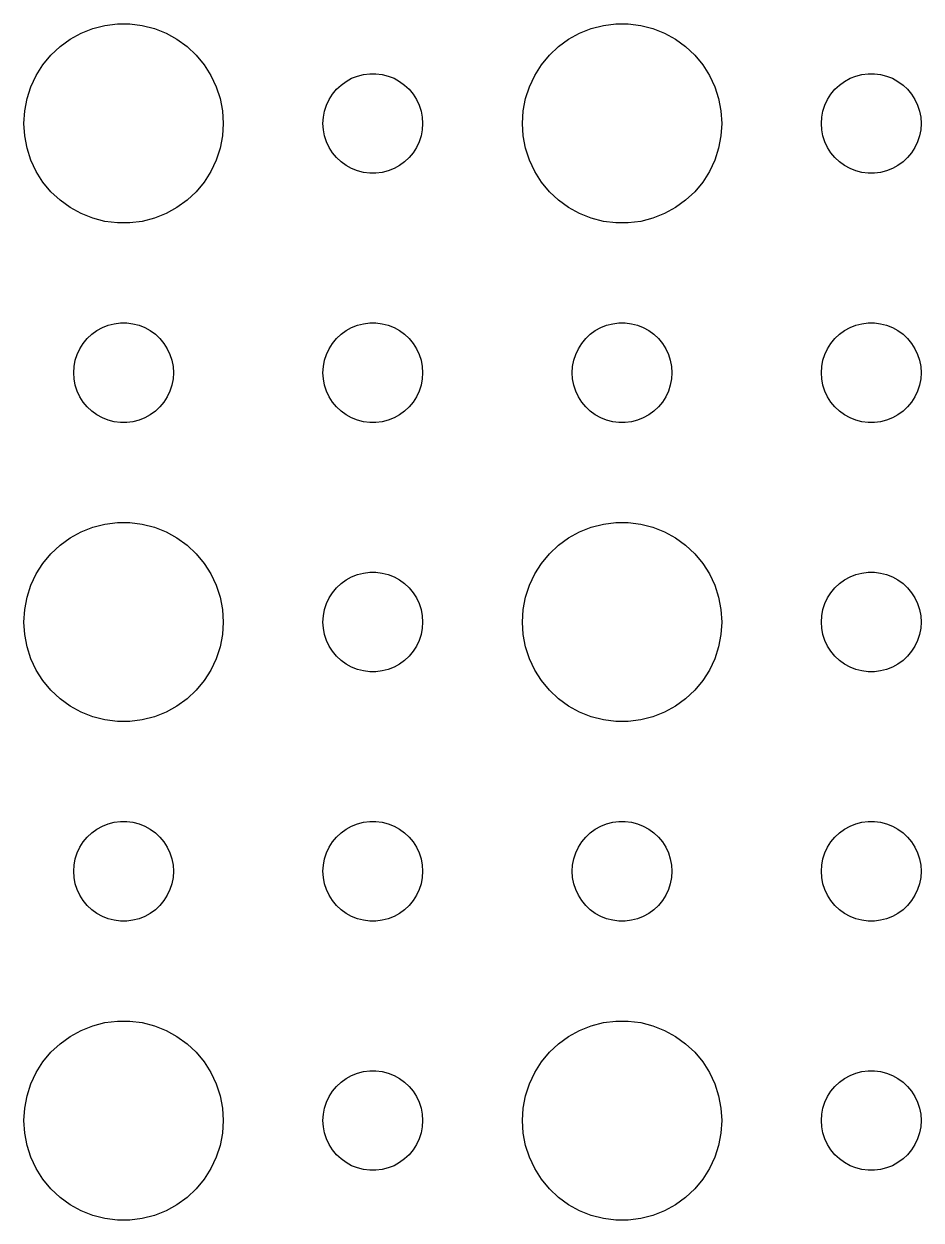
# Model space of a CAD drawing. Header units: metres. Extents: x -157 to 157, y -157 to 157.
# Drawn here: x -123 to -96, y -77.99 to -42.01 of the extents above; entities that cross this region are included whole.
import ezdxf

# ---------------------------------------------------------------- set-up
doc = ezdxf.new("R2010")
doc.units = ezdxf.units.M

msp = doc.modelspace()

# ---------------------------------------------------------------- linework, layer by layer
for p, q in [((-120.927, -42.1468), (-120.562, -42.0531)), ((-120.562, -42.0531), (-120.188, -42.0059)), ((-120.188, -42.0059), (-119.812, -42.0059)), ((-119.812, -42.0059), (-119.438, -42.0531)), ((-119.438, -42.0531), (-119.073, -42.1468)), ((-105.927, -42.1468), (-105.562, -42.0531)), ((-105.562, -42.0531), (-105.188, -42.0059)), ((-105.188, -42.0059), (-104.812, -42.0059)), ((-104.812, -42.0059), (-104.438, -42.0531)), ((-104.438, -42.0531), (-104.073, -42.1468)), ((-121.607, -42.467), (-121.277, -42.2855)), ((-121.277, -42.2855), (-120.927, -42.1468)), ((-119.073, -42.1468), (-118.723, -42.2855)), ((-118.723, -42.2855), (-118.393, -42.467)), ((-106.607, -42.467), (-106.277, -42.2855)), ((-106.277, -42.2855), (-105.927, -42.1468)), ((-104.073, -42.1468), (-103.723, -42.2855)), ((-103.723, -42.2855), (-103.393, -42.467)), ((-122.187, -42.9464), (-121.912, -42.6885)), ((-121.912, -42.6885), (-121.607, -42.467)), ((-118.393, -42.467), (-118.088, -42.6885)), ((-118.088, -42.6885), (-117.813, -42.9464)), ((-107.187, -42.9464), (-106.912, -42.6885)), ((-106.912, -42.6885), (-106.607, -42.467)), ((-103.393, -42.467), (-103.088, -42.6885)), ((-103.088, -42.6885), (-102.813, -42.9464)), ((-122.427, -43.2366), (-122.187, -42.9464)), ((-117.813, -42.9464), (-117.573, -43.2366)), ((-107.427, -43.2366), (-107.187, -42.9464)), ((-102.813, -42.9464), (-102.573, -43.2366)), ((-122.629, -43.5547), (-122.427, -43.2366)), ((-117.573, -43.2366), (-117.371, -43.5547)), ((-112.964, -43.5734), (-112.781, -43.5266)), ((-112.781, -43.5266), (-112.594, -43.503)), ((-112.594, -43.503), (-112.406, -43.503)), ((-112.406, -43.503), (-112.219, -43.5266)), ((-112.219, -43.5266), (-112.036, -43.5734)), ((-107.629, -43.5547), (-107.427, -43.2366)), ((-102.573, -43.2366), (-102.371, -43.5547)), ((-97.9635, -43.5734), (-97.7811, -43.5266)), ((-97.7811, -43.5266), (-97.5942, -43.503)), ((-97.5942, -43.503), (-97.4058, -43.503)), ((-97.4058, -43.503), (-97.2189, -43.5266)), ((-97.2189, -43.5266), (-97.0365, -43.5734)), ((-122.906, -44.2539), (-122.789, -43.8956)), ((-122.789, -43.8956), (-122.629, -43.5547)), ((-117.371, -43.5547), (-117.211, -43.8956)), ((-117.211, -43.8956), (-117.094, -44.2539)), ((-113.593, -43.9732), (-113.456, -43.8442)), ((-113.456, -43.8442), (-113.304, -43.7335)), ((-113.304, -43.7335), (-113.139, -43.6428)), ((-113.139, -43.6428), (-112.964, -43.5734)), ((-112.036, -43.5734), (-111.861, -43.6428)), ((-111.861, -43.6428), (-111.696, -43.7335)), ((-111.696, -43.7335), (-111.544, -43.8442)), ((-111.544, -43.8442), (-111.407, -43.9732)), ((-107.906, -44.2539), (-107.789, -43.8956)), ((-107.789, -43.8956), (-107.629, -43.5547)), ((-102.371, -43.5547), (-102.211, -43.8956)), ((-102.211, -43.8956), (-102.094, -44.2539)), ((-98.5934, -43.9732), (-98.4561, -43.8442)), ((-98.4561, -43.8442), (-98.3037, -43.7335)), ((-98.3037, -43.7335), (-98.1387, -43.6428)), ((-98.1387, -43.6428), (-97.9635, -43.5734)), ((-97.0365, -43.5734), (-96.8613, -43.6428)), ((-96.8613, -43.6428), (-96.6963, -43.7335)), ((-96.6963, -43.7335), (-96.5439, -43.8442)), ((-96.5439, -43.8442), (-96.4065, -43.9732)), ((-122.976, -44.624), (-122.906, -44.2539)), ((-117.094, -44.2539), (-117.024, -44.624)), ((-113.814, -44.2774), (-113.714, -44.1183)), ((-113.714, -44.1183), (-113.593, -43.9732)), ((-111.407, -43.9732), (-111.286, -44.1183)), ((-111.286, -44.1183), (-111.186, -44.2774)), ((-107.976, -44.624), (-107.906, -44.2539)), ((-102.094, -44.2539), (-102.024, -44.624)), ((-98.8145, -44.2774), (-98.7135, -44.1183)), ((-98.7135, -44.1183), (-98.5934, -43.9732)), ((-96.4065, -43.9732), (-96.2865, -44.1183)), ((-96.2865, -44.1183), (-96.1855, -44.2774)), ((-123, -45), (-122.976, -44.624)), ((-117.024, -44.624), (-117, -45)), ((-113.953, -44.627), (-113.895, -44.4478)), ((-113.895, -44.4478), (-113.814, -44.2774)), ((-111.186, -44.2774), (-111.105, -44.4478)), ((-111.105, -44.4478), (-111.047, -44.627)), ((-108, -45), (-107.976, -44.624)), ((-102.024, -44.624), (-102, -45)), ((-98.9529, -44.627), (-98.8947, -44.4478)), ((-98.8947, -44.4478), (-98.8145, -44.2774)), ((-96.1855, -44.2774), (-96.1053, -44.4478)), ((-96.1053, -44.4478), (-96.0471, -44.627)), ((-114, -45), (-113.988, -44.812)), ((-113.988, -44.812), (-113.953, -44.627)), ((-111.047, -44.627), (-111.012, -44.812)), ((-111.012, -44.812), (-111, -45)), ((-99, -45), (-98.9882, -44.812)), ((-98.9882, -44.812), (-98.9529, -44.627)), ((-96.0471, -44.627), (-96.0118, -44.812)), ((-96.0118, -44.812), (-96, -45)), ((-122.976, -45.376), (-123, -45)), ((-117, -45), (-117.024, -45.376)), ((-113.988, -45.188), (-114, -45)), ((-113.953, -45.373), (-113.988, -45.188)), ((-111.012, -45.188), (-111.047, -45.373)), ((-111, -45), (-111.012, -45.188)), ((-107.976, -45.376), (-108, -45)), ((-102, -45), (-102.024, -45.376)), ((-98.9882, -45.188), (-99, -45)), ((-98.9529, -45.373), (-98.9882, -45.188)), ((-96.0118, -45.188), (-96.0471, -45.373)), ((-96, -45), (-96.0118, -45.188)), ((-122.906, -45.7461), (-122.976, -45.376)), ((-117.024, -45.376), (-117.094, -45.7461)), ((-113.895, -45.5522), (-113.953, -45.373)), ((-113.814, -45.7226), (-113.895, -45.5522)), ((-111.105, -45.5522), (-111.186, -45.7226)), ((-111.047, -45.373), (-111.105, -45.5522)), ((-107.906, -45.7461), (-107.976, -45.376)), ((-102.024, -45.376), (-102.094, -45.7461)), ((-98.8947, -45.5522), (-98.9529, -45.373)), ((-98.8145, -45.7226), (-98.8947, -45.5522)), ((-96.1053, -45.5522), (-96.1855, -45.7226)), ((-96.0471, -45.373), (-96.1053, -45.5522)), ((-122.789, -46.1044), (-122.906, -45.7461)), ((-117.094, -45.7461), (-117.211, -46.1044)), ((-113.714, -45.8817), (-113.814, -45.7226)), ((-113.593, -46.0268), (-113.714, -45.8817)), ((-113.456, -46.1558), (-113.593, -46.0268)), ((-111.407, -46.0268), (-111.544, -46.1558)), ((-111.286, -45.8817), (-111.407, -46.0268)), ((-111.186, -45.7226), (-111.286, -45.8817)), ((-107.789, -46.1044), (-107.906, -45.7461)), ((-102.094, -45.7461), (-102.211, -46.1044)), ((-98.7135, -45.8817), (-98.8145, -45.7226)), ((-98.5934, -46.0268), (-98.7135, -45.8817)), ((-98.4561, -46.1558), (-98.5934, -46.0268)), ((-96.4065, -46.0268), (-96.5439, -46.1558)), ((-96.2865, -45.8817), (-96.4065, -46.0268)), ((-96.1855, -45.7226), (-96.2865, -45.8817)), ((-122.629, -46.4453), (-122.789, -46.1044)), ((-117.211, -46.1044), (-117.371, -46.4453)), ((-113.304, -46.2665), (-113.456, -46.1558)), ((-113.139, -46.3572), (-113.304, -46.2665)), ((-112.964, -46.4266), (-113.139, -46.3572)), ((-111.861, -46.3572), (-112.036, -46.4266)), ((-111.696, -46.2665), (-111.861, -46.3572)), ((-111.544, -46.1558), (-111.696, -46.2665)), ((-107.629, -46.4453), (-107.789, -46.1044)), ((-102.211, -46.1044), (-102.371, -46.4453)), ((-98.3037, -46.2665), (-98.4561, -46.1558)), ((-98.1387, -46.3572), (-98.3037, -46.2665)), ((-97.9635, -46.4266), (-98.1387, -46.3572)), ((-96.8613, -46.3572), (-97.0365, -46.4266)), ((-96.6963, -46.2665), (-96.8613, -46.3572)), ((-96.5439, -46.1558), (-96.6963, -46.2665)), ((-122.427, -46.7634), (-122.629, -46.4453)), ((-122.187, -47.0536), (-122.427, -46.7634)), ((-117.573, -46.7634), (-117.813, -47.0536)), ((-117.371, -46.4453), (-117.573, -46.7634)), ((-112.781, -46.4734), (-112.964, -46.4266)), ((-112.594, -46.497), (-112.781, -46.4734)), ((-112.406, -46.497), (-112.594, -46.497)), ((-112.219, -46.4734), (-112.406, -46.497)), ((-112.036, -46.4266), (-112.219, -46.4734)), ((-107.427, -46.7634), (-107.629, -46.4453)), ((-107.187, -47.0536), (-107.427, -46.7634)), ((-102.573, -46.7634), (-102.813, -47.0536)), ((-102.371, -46.4453), (-102.573, -46.7634)), ((-97.7811, -46.4734), (-97.9635, -46.4266)), ((-97.5942, -46.497), (-97.7811, -46.4734)), ((-97.4058, -46.497), (-97.5942, -46.497)), ((-97.2189, -46.4734), (-97.4058, -46.497)), ((-97.0365, -46.4266), (-97.2189, -46.4734)), ((-121.912, -47.3115), (-122.187, -47.0536)), ((-117.813, -47.0536), (-118.088, -47.3115)), ((-106.912, -47.3115), (-107.187, -47.0536)), ((-102.813, -47.0536), (-103.088, -47.3115)), ((-121.607, -47.533), (-121.912, -47.3115)), ((-118.088, -47.3115), (-118.393, -47.533)), ((-106.607, -47.533), (-106.912, -47.3115)), ((-103.088, -47.3115), (-103.393, -47.533)), ((-121.277, -47.7145), (-121.607, -47.533)), ((-120.927, -47.8532), (-121.277, -47.7145)), ((-120.562, -47.9469), (-120.927, -47.8532)), ((-119.073, -47.8532), (-119.438, -47.9469)), ((-118.723, -47.7145), (-119.073, -47.8532)), ((-118.393, -47.533), (-118.723, -47.7145)), ((-106.277, -47.7145), (-106.607, -47.533)), ((-105.927, -47.8532), (-106.277, -47.7145)), ((-105.562, -47.9469), (-105.927, -47.8532)), ((-104.073, -47.8532), (-104.438, -47.9469)), ((-103.723, -47.7145), (-104.073, -47.8532)), ((-103.393, -47.533), (-103.723, -47.7145)), ((-120.188, -47.9941), (-120.562, -47.9469)), ((-119.812, -47.9941), (-120.188, -47.9941)), ((-119.438, -47.9469), (-119.812, -47.9941)), ((-105.188, -47.9941), (-105.562, -47.9469)), ((-104.812, -47.9941), (-105.188, -47.9941)), ((-104.438, -47.9469), (-104.812, -47.9941)), ((-120.639, -51.1428), (-120.464, -51.0734)), ((-120.464, -51.0734), (-120.281, -51.0266)), ((-120.281, -51.0266), (-120.094, -51.003)), ((-120.094, -51.003), (-119.906, -51.003)), ((-119.906, -51.003), (-119.719, -51.0266)), ((-119.719, -51.0266), (-119.536, -51.0734)), ((-119.536, -51.0734), (-119.361, -51.1428)), ((-113.139, -51.1428), (-112.964, -51.0734)), ((-112.964, -51.0734), (-112.781, -51.0266)), ((-112.781, -51.0266), (-112.594, -51.003)), ((-112.594, -51.003), (-112.406, -51.003)), ((-112.406, -51.003), (-112.219, -51.0266)), ((-112.219, -51.0266), (-112.036, -51.0734)), ((-112.036, -51.0734), (-111.861, -51.1428)), ((-105.639, -51.1428), (-105.464, -51.0734)), ((-105.464, -51.0734), (-105.281, -51.0266)), ((-105.281, -51.0266), (-105.094, -51.003)), ((-105.094, -51.003), (-104.906, -51.003)), ((-104.906, -51.003), (-104.719, -51.0266)), ((-104.719, -51.0266), (-104.536, -51.0734)), ((-104.536, -51.0734), (-104.361, -51.1428)), ((-98.1387, -51.1428), (-97.9635, -51.0734)), ((-97.9635, -51.0734), (-97.7811, -51.0266)), ((-97.7811, -51.0266), (-97.5942, -51.003)), ((-97.5942, -51.003), (-97.4058, -51.003)), ((-97.4058, -51.003), (-97.2189, -51.0266)), ((-97.2189, -51.0266), (-97.0365, -51.0734)), ((-97.0365, -51.0734), (-96.8613, -51.1428)), ((-121.093, -51.4732), (-120.956, -51.3442)), ((-120.956, -51.3442), (-120.804, -51.2335)), ((-120.804, -51.2335), (-120.639, -51.1428)), ((-119.361, -51.1428), (-119.196, -51.2335)), ((-119.196, -51.2335), (-119.044, -51.3442)), ((-119.044, -51.3442), (-118.907, -51.4732)), ((-113.593, -51.4732), (-113.456, -51.3442)), ((-113.456, -51.3442), (-113.304, -51.2335)), ((-113.304, -51.2335), (-113.139, -51.1428)), ((-111.861, -51.1428), (-111.696, -51.2335)), ((-111.696, -51.2335), (-111.544, -51.3442)), ((-111.544, -51.3442), (-111.407, -51.4732)), ((-106.093, -51.4732), (-105.956, -51.3442)), ((-105.956, -51.3442), (-105.804, -51.2335)), ((-105.804, -51.2335), (-105.639, -51.1428)), ((-104.361, -51.1428), (-104.196, -51.2335)), ((-104.196, -51.2335), (-104.044, -51.3442)), ((-104.044, -51.3442), (-103.907, -51.4732)), ((-98.5934, -51.4732), (-98.4561, -51.3442)), ((-98.4561, -51.3442), (-98.3037, -51.2335)), ((-98.3037, -51.2335), (-98.1387, -51.1428)), ((-96.8613, -51.1428), (-96.6963, -51.2335)), ((-96.6963, -51.2335), (-96.5439, -51.3442)), ((-96.5439, -51.3442), (-96.4065, -51.4732)), ((-121.395, -51.9478), (-121.314, -51.7774)), ((-121.314, -51.7774), (-121.214, -51.6183)), ((-121.214, -51.6183), (-121.093, -51.4732)), ((-118.907, -51.4732), (-118.786, -51.6183)), ((-118.786, -51.6183), (-118.686, -51.7774)), ((-118.686, -51.7774), (-118.605, -51.9478)), ((-113.895, -51.9478), (-113.814, -51.7774)), ((-113.814, -51.7774), (-113.714, -51.6183)), ((-113.714, -51.6183), (-113.593, -51.4732)), ((-111.407, -51.4732), (-111.286, -51.6183)), ((-111.286, -51.6183), (-111.186, -51.7774)), ((-111.186, -51.7774), (-111.105, -51.9478)), ((-106.395, -51.9478), (-106.314, -51.7774)), ((-106.314, -51.7774), (-106.214, -51.6183)), ((-106.214, -51.6183), (-106.093, -51.4732)), ((-103.907, -51.4732), (-103.786, -51.6183)), ((-103.786, -51.6183), (-103.686, -51.7774)), ((-103.686, -51.7774), (-103.605, -51.9478)), ((-98.8947, -51.9478), (-98.8145, -51.7774)), ((-98.8145, -51.7774), (-98.7135, -51.6183)), ((-98.7135, -51.6183), (-98.5934, -51.4732)), ((-96.4065, -51.4732), (-96.2865, -51.6183)), ((-96.2865, -51.6183), (-96.1855, -51.7774)), ((-96.1855, -51.7774), (-96.1053, -51.9478)), ((-121.488, -52.312), (-121.453, -52.127)), ((-121.453, -52.127), (-121.395, -51.9478)), ((-118.605, -51.9478), (-118.547, -52.127)), ((-118.547, -52.127), (-118.512, -52.312)), ((-113.988, -52.312), (-113.953, -52.127)), ((-113.953, -52.127), (-113.895, -51.9478)), ((-111.105, -51.9478), (-111.047, -52.127)), ((-111.047, -52.127), (-111.012, -52.312)), ((-106.488, -52.312), (-106.453, -52.127)), ((-106.453, -52.127), (-106.395, -51.9478)), ((-103.605, -51.9478), (-103.547, -52.127)), ((-103.547, -52.127), (-103.512, -52.312)), ((-98.9882, -52.312), (-98.9529, -52.127)), ((-98.9529, -52.127), (-98.8947, -51.9478)), ((-96.1053, -51.9478), (-96.0471, -52.127)), ((-96.0471, -52.127), (-96.0118, -52.312)), ((-121.5, -52.5), (-121.488, -52.312)), ((-121.488, -52.688), (-121.5, -52.5)), ((-118.512, -52.312), (-118.5, -52.5)), ((-118.5, -52.5), (-118.512, -52.688)), ((-114, -52.5), (-113.988, -52.312)), ((-113.988, -52.688), (-114, -52.5)), ((-111.012, -52.312), (-111, -52.5)), ((-111, -52.5), (-111.012, -52.688)), ((-106.5, -52.5), (-106.488, -52.312)), ((-106.488, -52.688), (-106.5, -52.5)), ((-103.512, -52.312), (-103.5, -52.5)), ((-103.5, -52.5), (-103.512, -52.688)), ((-99, -52.5), (-98.9882, -52.312)), ((-98.9882, -52.688), (-99, -52.5)), ((-96.0118, -52.312), (-96, -52.5)), ((-96, -52.5), (-96.0118, -52.688)), ((-121.453, -52.873), (-121.488, -52.688)), ((-121.395, -53.0522), (-121.453, -52.873)), ((-118.547, -52.873), (-118.605, -53.0522)), ((-118.512, -52.688), (-118.547, -52.873)), ((-113.953, -52.873), (-113.988, -52.688)), ((-113.895, -53.0522), (-113.953, -52.873)), ((-111.047, -52.873), (-111.105, -53.0522)), ((-111.012, -52.688), (-111.047, -52.873)), ((-106.453, -52.873), (-106.488, -52.688)), ((-106.395, -53.0522), (-106.453, -52.873)), ((-103.547, -52.873), (-103.605, -53.0522)), ((-103.512, -52.688), (-103.547, -52.873)), ((-98.9529, -52.873), (-98.9882, -52.688)), ((-98.8947, -53.0522), (-98.9529, -52.873)), ((-96.0471, -52.873), (-96.1053, -53.0522)), ((-96.0118, -52.688), (-96.0471, -52.873)), ((-121.314, -53.2226), (-121.395, -53.0522)), ((-121.214, -53.3817), (-121.314, -53.2226)), ((-118.686, -53.2226), (-118.786, -53.3817)), ((-118.605, -53.0522), (-118.686, -53.2226)), ((-113.814, -53.2226), (-113.895, -53.0522)), ((-113.714, -53.3817), (-113.814, -53.2226)), ((-111.186, -53.2226), (-111.286, -53.3817)), ((-111.105, -53.0522), (-111.186, -53.2226)), ((-106.314, -53.2226), (-106.395, -53.0522)), ((-106.214, -53.3817), (-106.314, -53.2226)), ((-103.686, -53.2226), (-103.786, -53.3817)), ((-103.605, -53.0522), (-103.686, -53.2226)), ((-98.8145, -53.2226), (-98.8947, -53.0522)), ((-98.7135, -53.3817), (-98.8145, -53.2226)), ((-96.1855, -53.2226), (-96.2865, -53.3817)), ((-96.1053, -53.0522), (-96.1855, -53.2226)), ((-121.093, -53.5268), (-121.214, -53.3817)), ((-120.956, -53.6558), (-121.093, -53.5268)), ((-118.907, -53.5268), (-119.044, -53.6558)), ((-118.786, -53.3817), (-118.907, -53.5268)), ((-113.593, -53.5268), (-113.714, -53.3817)), ((-113.456, -53.6558), (-113.593, -53.5268)), ((-111.407, -53.5268), (-111.544, -53.6558)), ((-111.286, -53.3817), (-111.407, -53.5268)), ((-106.093, -53.5268), (-106.214, -53.3817)), ((-105.956, -53.6558), (-106.093, -53.5268)), ((-103.907, -53.5268), (-104.044, -53.6558)), ((-103.786, -53.3817), (-103.907, -53.5268)), ((-98.5934, -53.5268), (-98.7135, -53.3817)), ((-98.4561, -53.6558), (-98.5934, -53.5268)), ((-96.4065, -53.5268), (-96.5439, -53.6558)), ((-96.2865, -53.3817), (-96.4065, -53.5268)), ((-120.804, -53.7665), (-120.956, -53.6558)), ((-120.639, -53.8572), (-120.804, -53.7665)), ((-120.464, -53.9266), (-120.639, -53.8572)), ((-120.281, -53.9734), (-120.464, -53.9266)), ((-120.094, -53.997), (-120.281, -53.9734)), ((-119.719, -53.9734), (-119.906, -53.997)), ((-119.536, -53.9266), (-119.719, -53.9734)), ((-119.361, -53.8572), (-119.536, -53.9266)), ((-119.196, -53.7665), (-119.361, -53.8572)), ((-119.044, -53.6558), (-119.196, -53.7665)), ((-113.304, -53.7665), (-113.456, -53.6558)), ((-113.139, -53.8572), (-113.304, -53.7665)), ((-112.964, -53.9266), (-113.139, -53.8572)), ((-112.781, -53.9734), (-112.964, -53.9266)), ((-112.594, -53.997), (-112.781, -53.9734)), ((-112.219, -53.9734), (-112.406, -53.997)), ((-112.036, -53.9266), (-112.219, -53.9734)), ((-111.861, -53.8572), (-112.036, -53.9266)), ((-111.696, -53.7665), (-111.861, -53.8572)), ((-111.544, -53.6558), (-111.696, -53.7665)), ((-105.804, -53.7665), (-105.956, -53.6558)), ((-105.639, -53.8572), (-105.804, -53.7665)), ((-105.464, -53.9266), (-105.639, -53.8572)), ((-105.281, -53.9734), (-105.464, -53.9266)), ((-105.094, -53.997), (-105.281, -53.9734)), ((-104.719, -53.9734), (-104.906, -53.997)), ((-104.536, -53.9266), (-104.719, -53.9734)), ((-104.361, -53.8572), (-104.536, -53.9266)), ((-104.196, -53.7665), (-104.361, -53.8572)), ((-104.044, -53.6558), (-104.196, -53.7665)), ((-98.3037, -53.7665), (-98.4561, -53.6558)), ((-98.1387, -53.8572), (-98.3037, -53.7665)), ((-97.9635, -53.9266), (-98.1387, -53.8572)), ((-97.7811, -53.9734), (-97.9635, -53.9266)), ((-97.5942, -53.997), (-97.7811, -53.9734)), ((-97.2189, -53.9734), (-97.4058, -53.997)), ((-97.0365, -53.9266), (-97.2189, -53.9734)), ((-96.8613, -53.8572), (-97.0365, -53.9266)), ((-96.6963, -53.7665), (-96.8613, -53.8572)), ((-96.5439, -53.6558), (-96.6963, -53.7665)), ((-119.906, -53.997), (-120.094, -53.997)), ((-112.406, -53.997), (-112.594, -53.997)), ((-104.906, -53.997), (-105.094, -53.997)), ((-97.4058, -53.997), (-97.5942, -53.997)), ((-121.277, -57.2855), (-120.927, -57.1468)), ((-120.927, -57.1468), (-120.562, -57.0531)), ((-120.562, -57.0531), (-120.188, -57.0059)), ((-120.188, -57.0059), (-119.812, -57.0059)), ((-119.812, -57.0059), (-119.438, -57.0531)), ((-119.438, -57.0531), (-119.073, -57.1468)), ((-119.073, -57.1468), (-118.723, -57.2855)), ((-106.277, -57.2855), (-105.927, -57.1468)), ((-105.927, -57.1468), (-105.562, -57.0531)), ((-105.562, -57.0531), (-105.188, -57.0059)), ((-105.188, -57.0059), (-104.812, -57.0059)), ((-104.812, -57.0059), (-104.438, -57.0531)), ((-104.438, -57.0531), (-104.073, -57.1468)), ((-104.073, -57.1468), (-103.723, -57.2855)), ((-121.912, -57.6885), (-121.607, -57.467)), ((-121.607, -57.467), (-121.277, -57.2855)), ((-118.723, -57.2855), (-118.393, -57.467)), ((-118.393, -57.467), (-118.088, -57.6885)), ((-106.912, -57.6885), (-106.607, -57.467)), ((-106.607, -57.467), (-106.277, -57.2855)), ((-103.723, -57.2855), (-103.393, -57.467)), ((-103.393, -57.467), (-103.088, -57.6885)), ((-122.187, -57.9464), (-121.912, -57.6885)), ((-118.088, -57.6885), (-117.813, -57.9464)), ((-107.187, -57.9464), (-106.912, -57.6885)), ((-103.088, -57.6885), (-102.813, -57.9464)), ((-122.629, -58.5547), (-122.427, -58.2366)), ((-122.427, -58.2366), (-122.187, -57.9464)), ((-117.813, -57.9464), (-117.573, -58.2366)), ((-117.573, -58.2366), (-117.371, -58.5547)), ((-107.629, -58.5547), (-107.427, -58.2366)), ((-107.427, -58.2366), (-107.187, -57.9464)), ((-102.813, -57.9464), (-102.573, -58.2366)), ((-102.573, -58.2366), (-102.371, -58.5547)), ((-122.789, -58.8956), (-122.629, -58.5547)), ((-117.371, -58.5547), (-117.211, -58.8956)), ((-113.304, -58.7335), (-113.139, -58.6428)), ((-113.139, -58.6428), (-112.964, -58.5734)), ((-112.964, -58.5734), (-112.781, -58.5266)), ((-112.781, -58.5266), (-112.594, -58.503)), ((-112.594, -58.503), (-112.406, -58.503)), ((-112.406, -58.503), (-112.219, -58.5266)), ((-112.219, -58.5266), (-112.036, -58.5734)), ((-112.036, -58.5734), (-111.861, -58.6428)), ((-111.861, -58.6428), (-111.696, -58.7335)), ((-107.789, -58.8956), (-107.629, -58.5547)), ((-102.371, -58.5547), (-102.211, -58.8956)), ((-98.3037, -58.7335), (-98.1387, -58.6428)), ((-98.1387, -58.6428), (-97.9635, -58.5734)), ((-97.9635, -58.5734), (-97.7811, -58.5266)), ((-97.7811, -58.5266), (-97.5942, -58.503)), ((-97.5942, -58.503), (-97.4058, -58.503)), ((-97.4058, -58.503), (-97.2189, -58.5266)), ((-97.2189, -58.5266), (-97.0365, -58.5734)), ((-97.0365, -58.5734), (-96.8613, -58.6428)), ((-96.8613, -58.6428), (-96.6963, -58.7335)), ((-122.906, -59.2539), (-122.789, -58.8956)), ((-117.211, -58.8956), (-117.094, -59.2539)), ((-113.714, -59.1183), (-113.593, -58.9732)), ((-113.593, -58.9732), (-113.456, -58.8442)), ((-113.456, -58.8442), (-113.304, -58.7335)), ((-111.696, -58.7335), (-111.544, -58.8442)), ((-111.544, -58.8442), (-111.407, -58.9732)), ((-111.407, -58.9732), (-111.286, -59.1183)), ((-107.906, -59.2539), (-107.789, -58.8956)), ((-102.211, -58.8956), (-102.094, -59.2539)), ((-98.7135, -59.1183), (-98.5934, -58.9732)), ((-98.5934, -58.9732), (-98.4561, -58.8442)), ((-98.4561, -58.8442), (-98.3037, -58.7335)), ((-96.6963, -58.7335), (-96.5439, -58.8442)), ((-96.5439, -58.8442), (-96.4065, -58.9732)), ((-96.4065, -58.9732), (-96.2865, -59.1183)), ((-122.976, -59.624), (-122.906, -59.2539)), ((-117.094, -59.2539), (-117.024, -59.624)), ((-113.895, -59.4478), (-113.814, -59.2774)), ((-113.814, -59.2774), (-113.714, -59.1183)), ((-111.286, -59.1183), (-111.186, -59.2774)), ((-111.186, -59.2774), (-111.105, -59.4478)), ((-107.976, -59.624), (-107.906, -59.2539)), ((-102.094, -59.2539), (-102.024, -59.624)), ((-98.8947, -59.4478), (-98.8145, -59.2774)), ((-98.8145, -59.2774), (-98.7135, -59.1183)), ((-96.2865, -59.1183), (-96.1855, -59.2774)), ((-96.1855, -59.2774), (-96.1053, -59.4478)), ((-123, -60), (-122.976, -59.624)), ((-117.024, -59.624), (-117, -60)), ((-113.988, -59.812), (-113.953, -59.627)), ((-113.953, -59.627), (-113.895, -59.4478)), ((-111.105, -59.4478), (-111.047, -59.627)), ((-111.047, -59.627), (-111.012, -59.812)), ((-108, -60), (-107.976, -59.624)), ((-102.024, -59.624), (-102, -60)), ((-98.9882, -59.812), (-98.9529, -59.627)), ((-98.9529, -59.627), (-98.8947, -59.4478)), ((-96.1053, -59.4478), (-96.0471, -59.627)), ((-96.0471, -59.627), (-96.0118, -59.812)), ((-122.976, -60.376), (-123, -60)), ((-117, -60), (-117.024, -60.376)), ((-114, -60), (-113.988, -59.812)), ((-113.988, -60.188), (-114, -60)), ((-111.012, -59.812), (-111, -60)), ((-111, -60), (-111.012, -60.188)), ((-107.976, -60.376), (-108, -60)), ((-102, -60), (-102.024, -60.376)), ((-99, -60), (-98.9882, -59.812)), ((-98.9882, -60.188), (-99, -60)), ((-96.0118, -59.812), (-96, -60)), ((-96, -60), (-96.0118, -60.188)), ((-122.906, -60.7461), (-122.976, -60.376)), ((-117.024, -60.376), (-117.094, -60.7461)), ((-113.953, -60.373), (-113.988, -60.188)), ((-113.895, -60.5522), (-113.953, -60.373)), ((-111.047, -60.373), (-111.105, -60.5522)), ((-111.012, -60.188), (-111.047, -60.373)), ((-107.906, -60.7461), (-107.976, -60.376)), ((-102.024, -60.376), (-102.094, -60.7461)), ((-98.9529, -60.373), (-98.9882, -60.188)), ((-98.8947, -60.5522), (-98.9529, -60.373)), ((-96.0471, -60.373), (-96.1053, -60.5522)), ((-96.0118, -60.188), (-96.0471, -60.373)), ((-122.789, -61.1044), (-122.906, -60.7461)), ((-117.094, -60.7461), (-117.211, -61.1044)), ((-113.814, -60.7226), (-113.895, -60.5522)), ((-113.714, -60.8817), (-113.814, -60.7226)), ((-111.186, -60.7226), (-111.286, -60.8817)), ((-111.105, -60.5522), (-111.186, -60.7226)), ((-107.789, -61.1044), (-107.906, -60.7461)), ((-102.094, -60.7461), (-102.211, -61.1044)), ((-98.8145, -60.7226), (-98.8947, -60.5522)), ((-98.7135, -60.8817), (-98.8145, -60.7226)), ((-96.1855, -60.7226), (-96.2865, -60.8817)), ((-96.1053, -60.5522), (-96.1855, -60.7226)), ((-122.629, -61.4453), (-122.789, -61.1044)), ((-117.211, -61.1044), (-117.371, -61.4453)), ((-113.593, -61.0268), (-113.714, -60.8817)), ((-113.456, -61.1558), (-113.593, -61.0268)), ((-113.304, -61.2665), (-113.456, -61.1558)), ((-111.544, -61.1558), (-111.696, -61.2665)), ((-111.407, -61.0268), (-111.544, -61.1558)), ((-111.286, -60.8817), (-111.407, -61.0268)), ((-107.629, -61.4453), (-107.789, -61.1044)), ((-102.211, -61.1044), (-102.371, -61.4453)), ((-98.5934, -61.0268), (-98.7135, -60.8817)), ((-98.4561, -61.1558), (-98.5934, -61.0268)), ((-98.3037, -61.2665), (-98.4561, -61.1558)), ((-96.5439, -61.1558), (-96.6963, -61.2665)), ((-96.4065, -61.0268), (-96.5439, -61.1558)), ((-96.2865, -60.8817), (-96.4065, -61.0268)), ((-122.427, -61.7634), (-122.629, -61.4453)), ((-117.371, -61.4453), (-117.573, -61.7634)), ((-113.139, -61.3572), (-113.304, -61.2665)), ((-112.964, -61.4266), (-113.139, -61.3572)), ((-112.781, -61.4734), (-112.964, -61.4266)), ((-112.594, -61.497), (-112.781, -61.4734)), ((-112.406, -61.497), (-112.594, -61.497)), ((-112.219, -61.4734), (-112.406, -61.497)), ((-112.036, -61.4266), (-112.219, -61.4734)), ((-111.861, -61.3572), (-112.036, -61.4266)), ((-111.696, -61.2665), (-111.861, -61.3572)), ((-107.427, -61.7634), (-107.629, -61.4453)), ((-102.371, -61.4453), (-102.573, -61.7634)), ((-98.1387, -61.3572), (-98.3037, -61.2665)), ((-97.9635, -61.4266), (-98.1387, -61.3572)), ((-97.7811, -61.4734), (-97.9635, -61.4266)), ((-97.5942, -61.497), (-97.7811, -61.4734)), ((-97.4058, -61.497), (-97.5942, -61.497)), ((-97.2189, -61.4734), (-97.4058, -61.497)), ((-97.0365, -61.4266), (-97.2189, -61.4734)), ((-96.8613, -61.3572), (-97.0365, -61.4266)), ((-96.6963, -61.2665), (-96.8613, -61.3572)), ((-122.187, -62.0536), (-122.427, -61.7634)), ((-117.573, -61.7634), (-117.813, -62.0536)), ((-107.187, -62.0536), (-107.427, -61.7634)), ((-102.573, -61.7634), (-102.813, -62.0536)), ((-121.912, -62.3115), (-122.187, -62.0536)), ((-117.813, -62.0536), (-118.088, -62.3115)), ((-106.912, -62.3115), (-107.187, -62.0536)), ((-102.813, -62.0536), (-103.088, -62.3115)), ((-121.607, -62.533), (-121.912, -62.3115)), ((-121.277, -62.7145), (-121.607, -62.533)), ((-118.393, -62.533), (-118.723, -62.7145)), ((-118.088, -62.3115), (-118.393, -62.533)), ((-106.607, -62.533), (-106.912, -62.3115)), ((-106.277, -62.7145), (-106.607, -62.533)), ((-103.393, -62.533), (-103.723, -62.7145)), ((-103.088, -62.3115), (-103.393, -62.533)), ((-120.927, -62.8532), (-121.277, -62.7145)), ((-120.562, -62.9469), (-120.927, -62.8532)), ((-120.188, -62.9941), (-120.562, -62.9469)), ((-119.438, -62.9469), (-119.812, -62.9941)), ((-119.073, -62.8532), (-119.438, -62.9469)), ((-118.723, -62.7145), (-119.073, -62.8532)), ((-105.927, -62.8532), (-106.277, -62.7145)), ((-105.562, -62.9469), (-105.927, -62.8532)), ((-105.188, -62.9941), (-105.562, -62.9469)), ((-104.438, -62.9469), (-104.812, -62.9941)), ((-104.073, -62.8532), (-104.438, -62.9469)), ((-103.723, -62.7145), (-104.073, -62.8532)), ((-119.812, -62.9941), (-120.188, -62.9941)), ((-104.812, -62.9941), (-105.188, -62.9941)), ((-120.804, -66.2335), (-120.639, -66.1428)), ((-120.639, -66.1428), (-120.464, -66.0734)), ((-120.464, -66.0734), (-120.281, -66.0266)), ((-120.281, -66.0266), (-120.094, -66.003)), ((-120.094, -66.003), (-119.906, -66.003)), ((-119.906, -66.003), (-119.719, -66.0266)), ((-119.719, -66.0266), (-119.536, -66.0734)), ((-119.536, -66.0734), (-119.361, -66.1428)), ((-119.361, -66.1428), (-119.196, -66.2335)), ((-113.304, -66.2335), (-113.139, -66.1428)), ((-113.139, -66.1428), (-112.964, -66.0734)), ((-112.964, -66.0734), (-112.781, -66.0266)), ((-112.781, -66.0266), (-112.594, -66.003)), ((-112.594, -66.003), (-112.406, -66.003)), ((-112.406, -66.003), (-112.219, -66.0266)), ((-112.219, -66.0266), (-112.036, -66.0734)), ((-112.036, -66.0734), (-111.861, -66.1428)), ((-111.861, -66.1428), (-111.696, -66.2335)), ((-105.804, -66.2335), (-105.639, -66.1428)), ((-105.639, -66.1428), (-105.464, -66.0734)), ((-105.464, -66.0734), (-105.281, -66.0266)), ((-105.281, -66.0266), (-105.094, -66.003)), ((-105.094, -66.003), (-104.906, -66.003)), ((-104.906, -66.003), (-104.719, -66.0266)), ((-104.719, -66.0266), (-104.536, -66.0734)), ((-104.536, -66.0734), (-104.361, -66.1428)), ((-104.361, -66.1428), (-104.196, -66.2335)), ((-98.3037, -66.2335), (-98.1387, -66.1428)), ((-98.1387, -66.1428), (-97.9635, -66.0734)), ((-97.9635, -66.0734), (-97.7811, -66.0266)), ((-97.7811, -66.0266), (-97.5942, -66.003)), ((-97.5942, -66.003), (-97.4058, -66.003)), ((-97.4058, -66.003), (-97.2189, -66.0266)), ((-97.2189, -66.0266), (-97.0365, -66.0734)), ((-97.0365, -66.0734), (-96.8613, -66.1428)), ((-96.8613, -66.1428), (-96.6963, -66.2335)), ((-121.214, -66.6183), (-121.093, -66.4732)), ((-121.093, -66.4732), (-120.956, -66.3442)), ((-120.956, -66.3442), (-120.804, -66.2335)), ((-119.196, -66.2335), (-119.044, -66.3442)), ((-119.044, -66.3442), (-118.907, -66.4732)), ((-118.907, -66.4732), (-118.786, -66.6183)), ((-113.714, -66.6183), (-113.593, -66.4732)), ((-113.593, -66.4732), (-113.456, -66.3442)), ((-113.456, -66.3442), (-113.304, -66.2335)), ((-111.696, -66.2335), (-111.544, -66.3442)), ((-111.544, -66.3442), (-111.407, -66.4732)), ((-111.407, -66.4732), (-111.286, -66.6183)), ((-106.214, -66.6183), (-106.093, -66.4732)), ((-106.093, -66.4732), (-105.956, -66.3442)), ((-105.956, -66.3442), (-105.804, -66.2335)), ((-104.196, -66.2335), (-104.044, -66.3442)), ((-104.044, -66.3442), (-103.907, -66.4732)), ((-103.907, -66.4732), (-103.786, -66.6183)), ((-98.7135, -66.6183), (-98.5934, -66.4732)), ((-98.5934, -66.4732), (-98.4561, -66.3442)), ((-98.4561, -66.3442), (-98.3037, -66.2335)), ((-96.6963, -66.2335), (-96.5439, -66.3442)), ((-96.5439, -66.3442), (-96.4065, -66.4732)), ((-96.4065, -66.4732), (-96.2865, -66.6183)), ((-121.395, -66.9478), (-121.314, -66.7774)), ((-121.314, -66.7774), (-121.214, -66.6183)), ((-118.786, -66.6183), (-118.686, -66.7774)), ((-118.686, -66.7774), (-118.605, -66.9478)), ((-113.895, -66.9478), (-113.814, -66.7774)), ((-113.814, -66.7774), (-113.714, -66.6183)), ((-111.286, -66.6183), (-111.186, -66.7774)), ((-111.186, -66.7774), (-111.105, -66.9478)), ((-106.395, -66.9478), (-106.314, -66.7774)), ((-106.314, -66.7774), (-106.214, -66.6183)), ((-103.786, -66.6183), (-103.686, -66.7774)), ((-103.686, -66.7774), (-103.605, -66.9478)), ((-98.8947, -66.9478), (-98.8145, -66.7774)), ((-98.8145, -66.7774), (-98.7135, -66.6183)), ((-96.2865, -66.6183), (-96.1855, -66.7774)), ((-96.1855, -66.7774), (-96.1053, -66.9478)), ((-121.488, -67.312), (-121.453, -67.127)), ((-121.453, -67.127), (-121.395, -66.9478)), ((-118.605, -66.9478), (-118.547, -67.127)), ((-118.547, -67.127), (-118.512, -67.312)), ((-113.988, -67.312), (-113.953, -67.127)), ((-113.953, -67.127), (-113.895, -66.9478)), ((-111.105, -66.9478), (-111.047, -67.127)), ((-111.047, -67.127), (-111.012, -67.312)), ((-106.488, -67.312), (-106.453, -67.127)), ((-106.453, -67.127), (-106.395, -66.9478)), ((-103.605, -66.9478), (-103.547, -67.127)), ((-103.547, -67.127), (-103.512, -67.312)), ((-98.9882, -67.312), (-98.9529, -67.127)), ((-98.9529, -67.127), (-98.8947, -66.9478)), ((-96.1053, -66.9478), (-96.0471, -67.127)), ((-96.0471, -67.127), (-96.0118, -67.312)), ((-121.5, -67.5), (-121.488, -67.312)), ((-121.488, -67.688), (-121.5, -67.5)), ((-118.512, -67.312), (-118.5, -67.5)), ((-118.5, -67.5), (-118.512, -67.688)), ((-114, -67.5), (-113.988, -67.312)), ((-113.988, -67.688), (-114, -67.5)), ((-111.012, -67.312), (-111, -67.5)), ((-111, -67.5), (-111.012, -67.688)), ((-106.5, -67.5), (-106.488, -67.312)), ((-106.488, -67.688), (-106.5, -67.5)), ((-103.512, -67.312), (-103.5, -67.5)), ((-103.5, -67.5), (-103.512, -67.688)), ((-99, -67.5), (-98.9882, -67.312)), ((-98.9882, -67.688), (-99, -67.5)), ((-96.0118, -67.312), (-96, -67.5)), ((-96, -67.5), (-96.0118, -67.688)), ((-121.453, -67.873), (-121.488, -67.688)), ((-121.395, -68.0522), (-121.453, -67.873)), ((-118.547, -67.873), (-118.605, -68.0522)), ((-118.512, -67.688), (-118.547, -67.873)), ((-113.953, -67.873), (-113.988, -67.688)), ((-113.895, -68.0522), (-113.953, -67.873)), ((-111.047, -67.873), (-111.105, -68.0522)), ((-111.012, -67.688), (-111.047, -67.873)), ((-106.453, -67.873), (-106.488, -67.688)), ((-106.395, -68.0522), (-106.453, -67.873)), ((-103.547, -67.873), (-103.605, -68.0522)), ((-103.512, -67.688), (-103.547, -67.873)), ((-98.9529, -67.873), (-98.9882, -67.688)), ((-98.8947, -68.0522), (-98.9529, -67.873)), ((-96.0471, -67.873), (-96.1053, -68.0522)), ((-96.0118, -67.688), (-96.0471, -67.873)), ((-121.314, -68.2226), (-121.395, -68.0522)), ((-121.214, -68.3817), (-121.314, -68.2226)), ((-118.686, -68.2226), (-118.786, -68.3817)), ((-118.605, -68.0522), (-118.686, -68.2226)), ((-113.814, -68.2226), (-113.895, -68.0522)), ((-113.714, -68.3817), (-113.814, -68.2226)), ((-111.186, -68.2226), (-111.286, -68.3817)), ((-111.105, -68.0522), (-111.186, -68.2226)), ((-106.314, -68.2226), (-106.395, -68.0522)), ((-106.214, -68.3817), (-106.314, -68.2226)), ((-103.686, -68.2226), (-103.786, -68.3817)), ((-103.605, -68.0522), (-103.686, -68.2226)), ((-98.8145, -68.2226), (-98.8947, -68.0522)), ((-98.7135, -68.3817), (-98.8145, -68.2226)), ((-96.1855, -68.2226), (-96.2865, -68.3817)), ((-96.1053, -68.0522), (-96.1855, -68.2226)), ((-121.093, -68.5268), (-121.214, -68.3817)), ((-120.956, -68.6558), (-121.093, -68.5268)), ((-120.804, -68.7665), (-120.956, -68.6558)), ((-119.044, -68.6558), (-119.196, -68.7665)), ((-118.907, -68.5268), (-119.044, -68.6558)), ((-118.786, -68.3817), (-118.907, -68.5268)), ((-113.593, -68.5268), (-113.714, -68.3817)), ((-113.456, -68.6558), (-113.593, -68.5268)), ((-113.304, -68.7665), (-113.456, -68.6558)), ((-111.544, -68.6558), (-111.696, -68.7665)), ((-111.407, -68.5268), (-111.544, -68.6558)), ((-111.286, -68.3817), (-111.407, -68.5268)), ((-106.093, -68.5268), (-106.214, -68.3817)), ((-105.956, -68.6558), (-106.093, -68.5268)), ((-105.804, -68.7665), (-105.956, -68.6558)), ((-104.044, -68.6558), (-104.196, -68.7665)), ((-103.907, -68.5268), (-104.044, -68.6558)), ((-103.786, -68.3817), (-103.907, -68.5268)), ((-98.5934, -68.5268), (-98.7135, -68.3817)), ((-98.4561, -68.6558), (-98.5934, -68.5268)), ((-98.3037, -68.7665), (-98.4561, -68.6558)), ((-96.5439, -68.6558), (-96.6963, -68.7665)), ((-96.4065, -68.5268), (-96.5439, -68.6558)), ((-96.2865, -68.3817), (-96.4065, -68.5268)), ((-120.639, -68.8572), (-120.804, -68.7665)), ((-120.464, -68.9266), (-120.639, -68.8572)), ((-120.281, -68.9734), (-120.464, -68.9266)), ((-120.094, -68.997), (-120.281, -68.9734)), ((-119.906, -68.997), (-120.094, -68.997)), ((-119.719, -68.9734), (-119.906, -68.997)), ((-119.536, -68.9266), (-119.719, -68.9734)), ((-119.361, -68.8572), (-119.536, -68.9266)), ((-119.196, -68.7665), (-119.361, -68.8572)), ((-113.139, -68.8572), (-113.304, -68.7665)), ((-112.964, -68.9266), (-113.139, -68.8572)), ((-112.781, -68.9734), (-112.964, -68.9266)), ((-112.594, -68.997), (-112.781, -68.9734)), ((-112.406, -68.997), (-112.594, -68.997)), ((-112.219, -68.9734), (-112.406, -68.997)), ((-112.036, -68.9266), (-112.219, -68.9734)), ((-111.861, -68.8572), (-112.036, -68.9266)), ((-111.696, -68.7665), (-111.861, -68.8572)), ((-105.639, -68.8572), (-105.804, -68.7665)), ((-105.464, -68.9266), (-105.639, -68.8572)), ((-105.281, -68.9734), (-105.464, -68.9266)), ((-105.094, -68.997), (-105.281, -68.9734)), ((-104.906, -68.997), (-105.094, -68.997)), ((-104.719, -68.9734), (-104.906, -68.997)), ((-104.536, -68.9266), (-104.719, -68.9734)), ((-104.361, -68.8572), (-104.536, -68.9266)), ((-104.196, -68.7665), (-104.361, -68.8572)), ((-98.1387, -68.8572), (-98.3037, -68.7665)), ((-97.9635, -68.9266), (-98.1387, -68.8572)), ((-97.7811, -68.9734), (-97.9635, -68.9266)), ((-97.5942, -68.997), (-97.7811, -68.9734)), ((-97.4058, -68.997), (-97.5942, -68.997)), ((-97.2189, -68.9734), (-97.4058, -68.997)), ((-97.0365, -68.9266), (-97.2189, -68.9734)), ((-96.8613, -68.8572), (-97.0365, -68.9266)), ((-96.6963, -68.7665), (-96.8613, -68.8572)), ((-121.607, -72.467), (-121.277, -72.2855)), ((-121.277, -72.2855), (-120.927, -72.1468)), ((-120.927, -72.1468), (-120.562, -72.0531)), ((-120.562, -72.0531), (-120.188, -72.0059)), ((-120.188, -72.0059), (-119.812, -72.0059)), ((-119.812, -72.0059), (-119.438, -72.0531)), ((-119.438, -72.0531), (-119.073, -72.1468)), ((-119.073, -72.1468), (-118.723, -72.2855)), ((-118.723, -72.2855), (-118.393, -72.467)), ((-106.607, -72.467), (-106.277, -72.2855)), ((-106.277, -72.2855), (-105.927, -72.1468)), ((-105.927, -72.1468), (-105.562, -72.0531)), ((-105.562, -72.0531), (-105.188, -72.0059)), ((-105.188, -72.0059), (-104.812, -72.0059)), ((-104.812, -72.0059), (-104.438, -72.0531)), ((-104.438, -72.0531), (-104.073, -72.1468)), ((-104.073, -72.1468), (-103.723, -72.2855)), ((-103.723, -72.2855), (-103.393, -72.467)), ((-122.187, -72.9464), (-121.912, -72.6885)), ((-121.912, -72.6885), (-121.607, -72.467)), ((-118.393, -72.467), (-118.088, -72.6885)), ((-118.088, -72.6885), (-117.813, -72.9464)), ((-107.187, -72.9464), (-106.912, -72.6885)), ((-106.912, -72.6885), (-106.607, -72.467)), ((-103.393, -72.467), (-103.088, -72.6885)), ((-103.088, -72.6885), (-102.813, -72.9464)), ((-122.427, -73.2366), (-122.187, -72.9464)), ((-117.813, -72.9464), (-117.573, -73.2366)), ((-107.427, -73.2366), (-107.187, -72.9464)), ((-102.813, -72.9464), (-102.573, -73.2366)), ((-122.629, -73.5547), (-122.427, -73.2366)), ((-117.573, -73.2366), (-117.371, -73.5547)), ((-107.629, -73.5547), (-107.427, -73.2366)), ((-102.573, -73.2366), (-102.371, -73.5547)), ((-122.789, -73.8956), (-122.629, -73.5547)), ((-117.371, -73.5547), (-117.211, -73.8956)), ((-113.456, -73.8442), (-113.304, -73.7335)), ((-113.304, -73.7335), (-113.139, -73.6428)), ((-113.139, -73.6428), (-112.964, -73.5734)), ((-112.964, -73.5734), (-112.781, -73.5266)), ((-112.781, -73.5266), (-112.594, -73.503)), ((-112.594, -73.503), (-112.406, -73.503)), ((-112.406, -73.503), (-112.219, -73.5266)), ((-112.219, -73.5266), (-112.036, -73.5734)), ((-112.036, -73.5734), (-111.861, -73.6428)), ((-111.861, -73.6428), (-111.696, -73.7335)), ((-111.696, -73.7335), (-111.544, -73.8442)), ((-107.789, -73.8956), (-107.629, -73.5547)), ((-102.371, -73.5547), (-102.211, -73.8956)), ((-98.4561, -73.8442), (-98.3037, -73.7335)), ((-98.3037, -73.7335), (-98.1387, -73.6428)), ((-98.1387, -73.6428), (-97.9635, -73.5734)), ((-97.9635, -73.5734), (-97.7811, -73.5266)), ((-97.7811, -73.5266), (-97.5942, -73.503)), ((-97.5942, -73.503), (-97.4058, -73.503)), ((-97.4058, -73.503), (-97.2189, -73.5266)), ((-97.2189, -73.5266), (-97.0365, -73.5734)), ((-97.0365, -73.5734), (-96.8613, -73.6428)), ((-96.8613, -73.6428), (-96.6963, -73.7335)), ((-96.6963, -73.7335), (-96.5439, -73.8442)), ((-122.906, -74.2539), (-122.789, -73.8956)), ((-117.211, -73.8956), (-117.094, -74.2539)), ((-113.814, -74.2774), (-113.714, -74.1183)), ((-113.714, -74.1183), (-113.593, -73.9732)), ((-113.593, -73.9732), (-113.456, -73.8442)), ((-111.544, -73.8442), (-111.407, -73.9732)), ((-111.407, -73.9732), (-111.286, -74.1183)), ((-111.286, -74.1183), (-111.186, -74.2774)), ((-107.906, -74.2539), (-107.789, -73.8956)), ((-102.211, -73.8956), (-102.094, -74.2539)), ((-98.8145, -74.2774), (-98.7135, -74.1183)), ((-98.7135, -74.1183), (-98.5934, -73.9732)), ((-98.5934, -73.9732), (-98.4561, -73.8442)), ((-96.5439, -73.8442), (-96.4065, -73.9732)), ((-96.4065, -73.9732), (-96.2865, -74.1183)), ((-96.2865, -74.1183), (-96.1855, -74.2774)), ((-122.976, -74.624), (-122.906, -74.2539)), ((-117.094, -74.2539), (-117.024, -74.624)), ((-113.953, -74.627), (-113.895, -74.4478)), ((-113.895, -74.4478), (-113.814, -74.2774)), ((-111.186, -74.2774), (-111.105, -74.4478)), ((-111.105, -74.4478), (-111.047, -74.627)), ((-107.976, -74.624), (-107.906, -74.2539)), ((-102.094, -74.2539), (-102.024, -74.624)), ((-98.9529, -74.627), (-98.8947, -74.4478)), ((-98.8947, -74.4478), (-98.8145, -74.2774)), ((-96.1855, -74.2774), (-96.1053, -74.4478)), ((-96.1053, -74.4478), (-96.0471, -74.627)), ((-123, -75), (-122.976, -74.624)), ((-117.024, -74.624), (-117, -75)), ((-114, -75), (-113.988, -74.812)), ((-113.988, -74.812), (-113.953, -74.627)), ((-111.047, -74.627), (-111.012, -74.812)), ((-111.012, -74.812), (-111, -75)), ((-108, -75), (-107.976, -74.624)), ((-102.024, -74.624), (-102, -75)), ((-99, -75), (-98.9882, -74.812)), ((-98.9882, -74.812), (-98.9529, -74.627)), ((-96.0471, -74.627), (-96.0118, -74.812)), ((-96.0118, -74.812), (-96, -75)), ((-122.976, -75.376), (-123, -75)), ((-117, -75), (-117.024, -75.376)), ((-113.988, -75.188), (-114, -75)), ((-113.953, -75.373), (-113.988, -75.188)), ((-111.012, -75.188), (-111.047, -75.373)), ((-111, -75), (-111.012, -75.188)), ((-107.976, -75.376), (-108, -75)), ((-102, -75), (-102.024, -75.376)), ((-98.9882, -75.188), (-99, -75)), ((-98.9529, -75.373), (-98.9882, -75.188)), ((-96.0118, -75.188), (-96.0471, -75.373)), ((-96, -75), (-96.0118, -75.188)), ((-122.906, -75.7461), (-122.976, -75.376)), ((-117.024, -75.376), (-117.094, -75.7461)), ((-113.895, -75.5522), (-113.953, -75.373)), ((-113.814, -75.7226), (-113.895, -75.5522)), ((-111.105, -75.5522), (-111.186, -75.7226)), ((-111.047, -75.373), (-111.105, -75.5522)), ((-107.906, -75.7461), (-107.976, -75.376)), ((-102.024, -75.376), (-102.094, -75.7461)), ((-98.8947, -75.5522), (-98.9529, -75.373)), ((-98.8145, -75.7226), (-98.8947, -75.5522)), ((-96.1053, -75.5522), (-96.1855, -75.7226)), ((-96.0471, -75.373), (-96.1053, -75.5522)), ((-122.789, -76.1044), (-122.906, -75.7461)), ((-117.094, -75.7461), (-117.211, -76.1044)), ((-113.714, -75.8817), (-113.814, -75.7226)), ((-113.593, -76.0268), (-113.714, -75.8817)), ((-111.286, -75.8817), (-111.407, -76.0268)), ((-111.186, -75.7226), (-111.286, -75.8817)), ((-107.789, -76.1044), (-107.906, -75.7461)), ((-102.094, -75.7461), (-102.211, -76.1044)), ((-98.7135, -75.8817), (-98.8145, -75.7226)), ((-98.5934, -76.0268), (-98.7135, -75.8817)), ((-96.2865, -75.8817), (-96.4065, -76.0268)), ((-96.1855, -75.7226), (-96.2865, -75.8817)), ((-122.629, -76.4453), (-122.789, -76.1044)), ((-117.211, -76.1044), (-117.371, -76.4453)), ((-113.456, -76.1558), (-113.593, -76.0268)), ((-113.304, -76.2665), (-113.456, -76.1558)), ((-113.139, -76.3572), (-113.304, -76.2665)), ((-111.696, -76.2665), (-111.861, -76.3572)), ((-111.544, -76.1558), (-111.696, -76.2665)), ((-111.407, -76.0268), (-111.544, -76.1558)), ((-107.629, -76.4453), (-107.789, -76.1044)), ((-102.211, -76.1044), (-102.371, -76.4453)), ((-98.4561, -76.1558), (-98.5934, -76.0268)), ((-98.3037, -76.2665), (-98.4561, -76.1558)), ((-98.1387, -76.3572), (-98.3037, -76.2665)), ((-96.6963, -76.2665), (-96.8613, -76.3572)), ((-96.5439, -76.1558), (-96.6963, -76.2665)), ((-96.4065, -76.0268), (-96.5439, -76.1558)), ((-122.427, -76.7634), (-122.629, -76.4453)), ((-117.371, -76.4453), (-117.573, -76.7634)), ((-112.964, -76.4266), (-113.139, -76.3572)), ((-112.781, -76.4734), (-112.964, -76.4266)), ((-112.594, -76.497), (-112.781, -76.4734)), ((-112.406, -76.497), (-112.594, -76.497)), ((-112.219, -76.4734), (-112.406, -76.497)), ((-112.036, -76.4266), (-112.219, -76.4734)), ((-111.861, -76.3572), (-112.036, -76.4266)), ((-107.427, -76.7634), (-107.629, -76.4453)), ((-102.371, -76.4453), (-102.573, -76.7634)), ((-97.9635, -76.4266), (-98.1387, -76.3572)), ((-97.7811, -76.4734), (-97.9635, -76.4266)), ((-97.5942, -76.497), (-97.7811, -76.4734)), ((-97.4058, -76.497), (-97.5942, -76.497)), ((-97.2189, -76.4734), (-97.4058, -76.497)), ((-97.0365, -76.4266), (-97.2189, -76.4734)), ((-96.8613, -76.3572), (-97.0365, -76.4266)), ((-122.187, -77.0536), (-122.427, -76.7634)), ((-117.573, -76.7634), (-117.813, -77.0536)), ((-107.187, -77.0536), (-107.427, -76.7634)), ((-102.573, -76.7634), (-102.813, -77.0536)), ((-121.912, -77.3115), (-122.187, -77.0536)), ((-121.607, -77.533), (-121.912, -77.3115)), ((-118.088, -77.3115), (-118.393, -77.533)), ((-117.813, -77.0536), (-118.088, -77.3115)), ((-106.912, -77.3115), (-107.187, -77.0536)), ((-106.607, -77.533), (-106.912, -77.3115)), ((-103.088, -77.3115), (-103.393, -77.533)), ((-102.813, -77.0536), (-103.088, -77.3115)), ((-121.277, -77.7145), (-121.607, -77.533)), ((-120.927, -77.8532), (-121.277, -77.7145)), ((-118.723, -77.7145), (-119.073, -77.8532)), ((-118.393, -77.533), (-118.723, -77.7145)), ((-106.277, -77.7145), (-106.607, -77.533)), ((-105.927, -77.8532), (-106.277, -77.7145)), ((-103.723, -77.7145), (-104.073, -77.8532)), ((-103.393, -77.533), (-103.723, -77.7145)), ((-120.562, -77.9469), (-120.927, -77.8532)), ((-120.188, -77.9941), (-120.562, -77.9469)), ((-119.812, -77.9941), (-120.188, -77.9941)), ((-119.438, -77.9469), (-119.812, -77.9941)), ((-119.073, -77.8532), (-119.438, -77.9469)), ((-105.562, -77.9469), (-105.927, -77.8532)), ((-105.188, -77.9941), (-105.562, -77.9469)), ((-104.812, -77.9941), (-105.188, -77.9941)), ((-104.438, -77.9469), (-104.812, -77.9941)), ((-104.073, -77.8532), (-104.438, -77.9469))]:
    msp.add_line(p, q)

doc.saveas('drawing.dxf')
